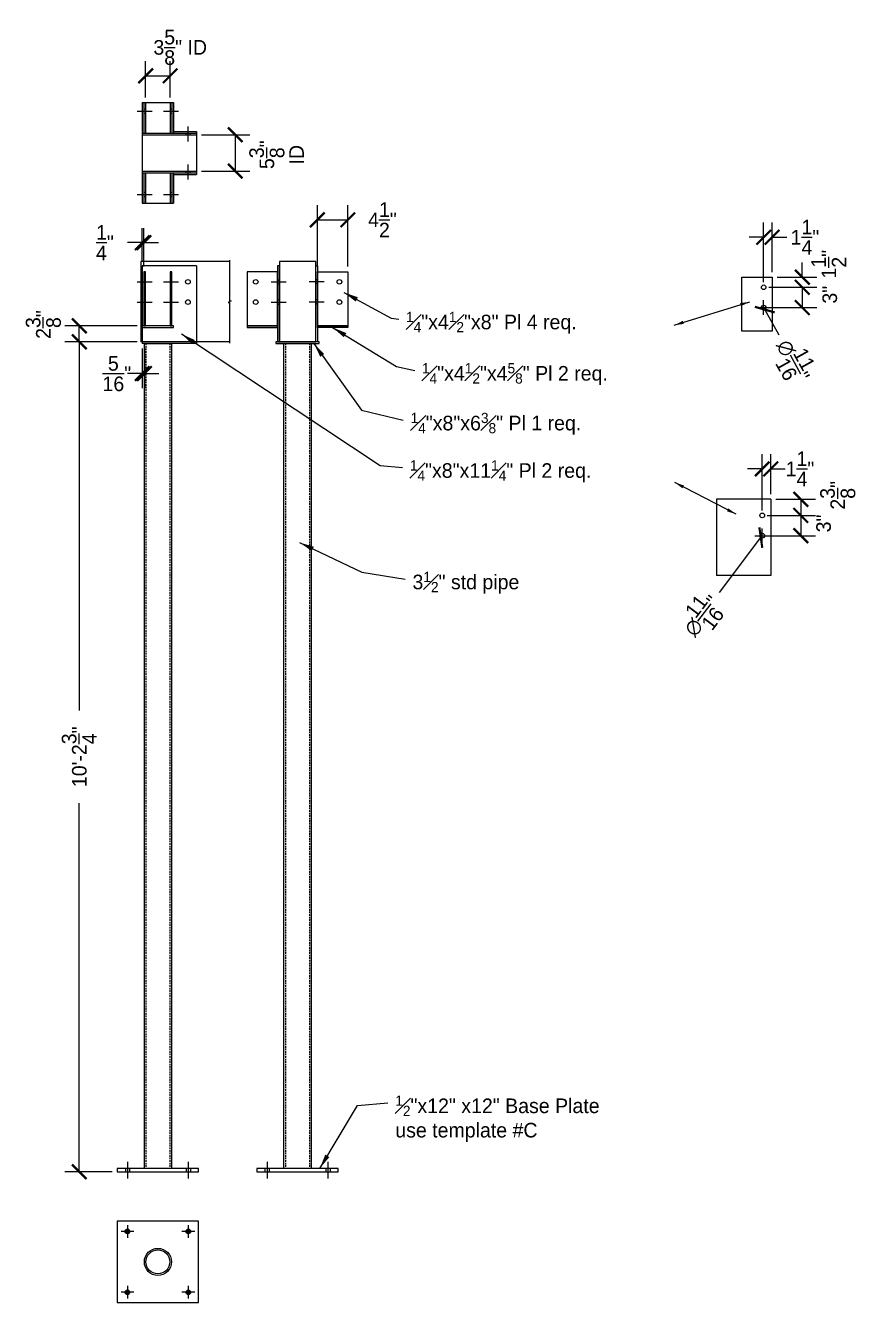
# Model space of a CAD drawing. Extents: x 252 to 458, y -85 to 309.
# Drawn here: x 335.5 to 458.2, y 120.5 to 309.3 of the extents above; entities that cross this region are included whole.
import ezdxf

# ---------------------------------------------------------------- set-up
doc = ezdxf.new("R2010")
doc.units = 0
doc.header["$MEASUREMENT"] = 0
doc.linetypes.add('HIDDEN', pattern=[0.375, 0.25, -0.125])
doc.layers.get('0').update_dxf_attribs({"linetype": 'CONTINUOUS'})
doc.layers.get('DEFPOINTS').update_dxf_attribs({"linetype": 'CONTINUOUS'})
doc.layers.add('DETSHT', color=7, linetype='CONTINUOUS')
doc.layers.add('Dims', color=5, linetype='CONTINUOUS', lineweight=20)
doc.layers.add('Wood', color=4, linetype='CONTINUOUS', lineweight=0)
doc.dimstyles.new('Dims', dxfattribs={"dimscale": 12, "dimtxt": 0.18, "dimasz": 0.18, "dimexe": 0.18, "dimexo": 0.0625, "dimgap": 0.09, "dimtad": 0, "dimdec": 4, "dimzin": 0, "dimdsep": 46, "dimlunit": 4, "dimtxsty": 'Standard', "dimblk": 'ARCHTICK', "dimcen": 0.09, "dimclrt": 2, "dimazin": 0, "dimtfac": 1, "dimtdec": 4, "dimtofl": 0, "dimtmove": 1, "dimatfit": 3, "dimfxl": 1, "dimtolj": 1, "dimtzin": 0, "dimarcsym": 0})

# ---------------------------------------------------------------- blocks, each defined once
blk = doc.blocks.new('_ArchTick')
at = {"color": 0, "linetype": 'ByBlock', "const_width": 0.15}
blk.add_lwpolyline([(-0.5, -0.5), (0.5, 0.5)], dxfattribs=at)
blk = doc.blocks.new('*D97')
at = {"layer": 'DEFPOINTS', "color": 0}
for p in [(352.73, 262.53), (343.42, 139.81), (349.04, 139.81)]:
    blk.add_point(p, dxfattribs=at)
at = {"layer": 'Dims', "color": 0, "lineweight": -2}
for p, q in [((351.98, 262.53), (341.26, 262.53)), ((343.42, 262.53), (343.42, 208.01)), ((343.42, 139.81), (343.42, 194.33)), ((348.29, 139.81), (341.26, 139.81))]:
    blk.add_line(p, q, dxfattribs=at)
at = {"layer": 'Dims', "color": 0, "lineweight": -2, "xscale": 2.16, "yscale": 2.16, "zscale": 2.16}
for p, rotation in [((343.42, 262.53), 90), ((343.42, 139.81), 270)]:
    blk.add_blockref('_ArchTick', p, dxfattribs=dict(at, rotation=rotation))
at = {"layer": 'Dims', "color": 2, "insert": (343.42, 201.17), "char_height": 2.16, "attachment_point": 5, "rotation": 90}
blk.add_mtext('\\A1;10\'-2{\\H1.000000x;\\S3/4;}"', dxfattribs=at)
blk = doc.blocks.new('*D99')
at = {"layer": 'DEFPOINTS', "color": 0}
for p in [(356.85, 301.86), (353.23, 297.9), (356.85, 297.9)]:
    blk.add_point(p, dxfattribs=at)
at = {"layer": 'Dims', "color": 0, "lineweight": -2}
for p, q in [((353.23, 298.65), (353.23, 304.02)), ((356.85, 298.65), (356.85, 304.02)), ((353.23, 301.86), (356.85, 301.86))]:
    blk.add_line(p, q, dxfattribs=at)
at = {"layer": 'Dims', "color": 0, "lineweight": -2, "xscale": 2.16, "yscale": 2.16, "zscale": 2.16, "rotation": 180}
blk.add_blockref('_ArchTick', (353.23, 301.86), dxfattribs=at)
at = {"layer": 'Dims', "color": 0, "lineweight": -2, "xscale": 2.16, "yscale": 2.16, "zscale": 2.16}
blk.add_blockref('_ArchTick', (356.85, 301.86), dxfattribs=at)
at = {"layer": 'Dims', "color": 2, "insert": (358.34, 306.07), "char_height": 2.16, "attachment_point": 5}
blk.add_mtext('\\A1;3{\\H1.000000x;\\S5/8;}" ID', dxfattribs=at)
blk = doc.blocks.new('*D100')
at = {"layer": 'DEFPOINTS', "color": 0}
for p in [(360.73, 293.15), (360.73, 287.77), (366.48, 287.77)]:
    blk.add_point(p, dxfattribs=at)
at = {"layer": 'Dims', "color": 0, "lineweight": -2}
for p, q in [((361.48, 293.15), (368.64, 293.15)), ((366.48, 293.15), (366.48, 287.77)), ((361.48, 287.77), (368.64, 287.77))]:
    blk.add_line(p, q, dxfattribs=at)
at = {"layer": 'Dims', "color": 0, "lineweight": -2, "xscale": 2.16, "yscale": 2.16, "zscale": 2.16}
for p, rotation in [((366.48, 293.15), 90), ((366.48, 287.77), 270)]:
    blk.add_blockref('_ArchTick', p, dxfattribs=dict(at, rotation=rotation))
at = {"layer": 'Dims', "color": 2, "insert": (372.59, 290.19), "char_height": 2.16, "attachment_point": 5, "rotation": 90}
blk.add_mtext('\\A1;5{\\H1.000000x;\\S3/8;}"\\PID', dxfattribs=at)
blk = doc.blocks.new('*D101')
at = {"layer": 'DEFPOINTS', "color": 0}
for p in [(383.12, 280.57), (378.62, 272.9), (383.12, 272.9)]:
    blk.add_point(p, dxfattribs=at)
at = {"layer": 'Dims', "color": 0, "lineweight": -2}
for p, q in [((378.62, 273.65), (378.62, 282.73)), ((383.12, 273.65), (383.12, 282.73)), ((378.62, 280.57), (383.12, 280.57))]:
    blk.add_line(p, q, dxfattribs=at)
at = {"layer": 'Dims', "color": 0, "lineweight": -2, "xscale": 2.16, "yscale": 2.16, "zscale": 2.16, "rotation": 180}
blk.add_blockref('_ArchTick', (378.62, 280.57), dxfattribs=at)
at = {"layer": 'Dims', "color": 0, "lineweight": -2, "xscale": 2.16, "yscale": 2.16, "zscale": 2.16}
blk.add_blockref('_ArchTick', (383.12, 280.57), dxfattribs=at)
at = {"layer": 'Dims', "color": 2, "insert": (388.24, 280.57), "char_height": 2.16, "attachment_point": 5}
blk.add_mtext('\\A1;4{\\H1.000000x;\\S1/2;}"', dxfattribs=at)
blk = doc.blocks.new('*D102')
at = {"layer": 'DEFPOINTS', "color": 0}
for p in [(343.42, 264.9), (352.73, 264.9), (352.73, 262.53)]:
    blk.add_point(p, dxfattribs=at)
at = {"layer": 'Dims', "color": 0, "lineweight": -2}
for p, q in [((351.98, 264.9), (341.26, 264.9)), ((343.42, 262.53), (343.42, 264.9)), ((351.98, 262.53), (341.26, 262.53))]:
    blk.add_line(p, q, dxfattribs=at)
at = {"layer": 'Dims', "color": 0, "lineweight": -2, "xscale": 2.16, "yscale": 2.16, "zscale": 2.16}
for p, rotation in [((343.42, 264.9), 90), ((343.42, 262.53), 270)]:
    blk.add_blockref('_ArchTick', p, dxfattribs=dict(at, rotation=rotation))
at = {"layer": 'Dims', "color": 2, "insert": (338.1, 265.08), "char_height": 2.16, "attachment_point": 5, "rotation": 90}
blk.add_mtext('\\A1;2{\\H1.000000x;\\S3/8;}"', dxfattribs=at)
blk = doc.blocks.new('*D103')
at = {"layer": 'DEFPOINTS', "color": 0}
for p in [(352.73, 262.28), (353.04, 262.28), (352.73, 257.83)]:
    blk.add_point(p, dxfattribs=at)
at = {"layer": 'Dims', "color": 0, "lineweight": -2}
for p, q in [((352.73, 261.53), (352.73, 255.67)), ((353.04, 261.53), (353.04, 255.67)), ((352.73, 257.83), (350.57, 257.83)), ((353.04, 257.83), (355.2, 257.83))]:
    blk.add_line(p, q, dxfattribs=at)
at = {"layer": 'Dims', "color": 0, "lineweight": -2, "xscale": 2.16, "yscale": 2.16, "zscale": 2.16}
blk.add_blockref('_ArchTick', (352.73, 257.83), dxfattribs=at)
at = {"layer": 'Dims', "color": 0, "lineweight": -2, "xscale": 2.16, "yscale": 2.16, "zscale": 2.16, "rotation": 180}
blk.add_blockref('_ArchTick', (353.04, 257.83), dxfattribs=at)
at = {"layer": 'Dims', "color": 2, "insert": (348.97, 257.83), "char_height": 2.16, "attachment_point": 5}
blk.add_mtext('\\A1;{\\H1.000000x;\\S5/16;}"', dxfattribs=at)
blk = doc.blocks.new('*D104')
at = {"layer": 'DEFPOINTS', "color": 0}
for p in [(352.98, 277.19), (352.73, 273.79), (352.98, 272.9)]:
    blk.add_point(p, dxfattribs=at)
at = {"layer": 'Dims', "color": 0, "lineweight": -2}
for p, q in [((352.73, 274.54), (352.73, 279.35)), ((352.98, 273.65), (352.98, 279.35)), ((352.73, 277.19), (350.57, 277.19)), ((352.98, 277.19), (355.14, 277.19))]:
    blk.add_line(p, q, dxfattribs=at)
at = {"layer": 'Dims', "color": 0, "lineweight": -2, "xscale": 2.16, "yscale": 2.16, "zscale": 2.16}
blk.add_blockref('_ArchTick', (352.73, 277.19), dxfattribs=at)
at = {"layer": 'Dims', "color": 0, "lineweight": -2, "xscale": 2.16, "yscale": 2.16, "zscale": 2.16, "rotation": 180}
blk.add_blockref('_ArchTick', (352.98, 277.19), dxfattribs=at)
at = {"layer": 'Dims', "color": 2, "insert": (347.21, 277.19), "char_height": 2.16, "attachment_point": 5}
blk.add_mtext('\\A1;{\\H1.000000x;\\S1/4;}"', dxfattribs=at)
blk = doc.blocks.new('*D105')
at = {"layer": 'DEFPOINTS', "color": 0}
for p in [(444.4, 243.74), (445.65, 239.24), (444.4, 236.86)]:
    blk.add_point(p, dxfattribs=at)
at = {"layer": 'Dims', "color": 0, "lineweight": -2}
for p, q in [((444.4, 237.61), (444.4, 245.9)), ((445.65, 239.99), (445.65, 245.9)), ((444.4, 243.74), (442.24, 243.74)), ((445.65, 243.74), (447.81, 243.74))]:
    blk.add_line(p, q, dxfattribs=at)
at = {"layer": 'Dims', "color": 0, "lineweight": -2, "xscale": 2.16, "yscale": 2.16, "zscale": 2.16}
blk.add_blockref('_ArchTick', (444.4, 243.74), dxfattribs=at)
at = {"layer": 'Dims', "color": 0, "lineweight": -2, "xscale": 2.16, "yscale": 2.16, "zscale": 2.16, "rotation": 180}
blk.add_blockref('_ArchTick', (445.65, 243.74), dxfattribs=at)
at = {"layer": 'Dims', "color": 2, "insert": (449.98, 243.74), "char_height": 2.16, "attachment_point": 5}
blk.add_mtext('\\A1;1{\\H1.000000x;\\S1/4;}"', dxfattribs=at)
blk = doc.blocks.new('*D106')
at = {"layer": 'DEFPOINTS', "color": 0}
for p in [(445.65, 239.24), (444.4, 236.86), (450.11, 236.86)]:
    blk.add_point(p, dxfattribs=at)
at = {"layer": 'Dims', "color": 0, "lineweight": -2}
for p, q in [((446.4, 239.24), (452.27, 239.24)), ((450.11, 239.24), (450.11, 236.86)), ((445.15, 236.86), (452.27, 236.86))]:
    blk.add_line(p, q, dxfattribs=at)
at = {"layer": 'Dims', "color": 0, "lineweight": -2, "xscale": 2.16, "yscale": 2.16, "zscale": 2.16}
for p, rotation in [((450.11, 239.24), 90), ((450.11, 236.86), 270)]:
    blk.add_blockref('_ArchTick', p, dxfattribs=dict(at, rotation=rotation))
at = {"layer": 'Dims', "color": 2, "insert": (455.56, 239.83), "char_height": 2.16, "attachment_point": 5, "rotation": 90}
blk.add_mtext('\\A1;2{\\H1.000000x;\\S3/8;}"', dxfattribs=at)
blk = doc.blocks.new('*D107')
at = {"layer": 'DEFPOINTS', "color": 0}
for p in [(444.4, 236.86), (444.4, 233.86), (450.11, 233.86)]:
    blk.add_point(p, dxfattribs=at)
at = {"layer": 'Dims', "color": 0, "lineweight": -2}
for p, q in [((445.15, 236.86), (452.27, 236.86)), ((450.11, 236.86), (450.11, 233.86)), ((445.15, 233.86), (452.27, 233.86))]:
    blk.add_line(p, q, dxfattribs=at)
at = {"layer": 'Dims', "color": 0, "lineweight": -2, "xscale": 2.16, "yscale": 2.16, "zscale": 2.16}
for p, rotation in [((450.11, 236.86), 90), ((450.11, 233.86), 270)]:
    blk.add_blockref('_ArchTick', p, dxfattribs=dict(at, rotation=rotation))
at = {"layer": 'Dims', "color": 2, "insert": (453.48, 235.67), "char_height": 2.16, "attachment_point": 5, "rotation": 90}
blk.add_mtext('\\A1;3"', dxfattribs=at)
blk = doc.blocks.new('*D108')
at = {"layer": 'DEFPOINTS', "color": 0}
for p in [(444.61, 234.13), (444.19, 233.58)]:
    blk.add_point(p, dxfattribs=at)
at = {"layer": 'Dims', "color": 0, "lineweight": -2}
for p, q in [((444.4, 232.78), (444.4, 234.94)), ((438.1, 225.48), (444.19, 233.58)), ((443.32, 233.86), (445.48, 233.86))]:
    blk.add_line(p, q, dxfattribs=at)
at = {"layer": 'Dims', "color": 0, "lineweight": -2, "xscale": 2.16, "yscale": 2.16, "zscale": 2.16, "rotation": 53.06346193309736}
blk.add_blockref('_ArchTick', (444.19, 233.58), dxfattribs=at)
at = {"layer": 'Dims', "color": 2, "insert": (435.5, 222.03), "char_height": 2.16, "attachment_point": 5, "rotation": 53.0635}
blk.add_mtext('\\A1;∅{\\H1.000000x;\\S11/16;}"', dxfattribs=at)
blk = doc.blocks.new('arrown')
blk.add_solid([(3, -0.5), (3, 0.5), (0, 0)])
blk = doc.blocks.new('*D110')
at = {"layer": 'DEFPOINTS', "color": 0}
for p in [(444.61, 277.99), (445.86, 272.09), (444.61, 270.59)]:
    blk.add_point(p, dxfattribs=at)
at = {"layer": 'Dims', "color": 0, "lineweight": -2}
for p, q in [((444.61, 271.34), (444.61, 280.15)), ((445.86, 272.84), (445.86, 280.15)), ((444.61, 277.99), (442.45, 277.99)), ((445.86, 277.99), (448.02, 277.99))]:
    blk.add_line(p, q, dxfattribs=at)
at = {"layer": 'Dims', "color": 0, "lineweight": -2, "xscale": 2.16, "yscale": 2.16, "zscale": 2.16}
blk.add_blockref('_ArchTick', (444.61, 277.99), dxfattribs=at)
at = {"layer": 'Dims', "color": 0, "lineweight": -2, "xscale": 2.16, "yscale": 2.16, "zscale": 2.16, "rotation": 180}
blk.add_blockref('_ArchTick', (445.86, 277.99), dxfattribs=at)
at = {"layer": 'Dims', "color": 2, "insert": (450.71, 277.99), "char_height": 2.16, "attachment_point": 5}
blk.add_mtext('\\A1;1{\\H1.000000x;\\S1/4;}"', dxfattribs=at)
blk = doc.blocks.new('*D111')
at = {"layer": 'DEFPOINTS', "color": 0}
for p in [(445.86, 272.09), (444.61, 270.59), (450.32, 270.59)]:
    blk.add_point(p, dxfattribs=at)
at = {"layer": 'Dims', "color": 0, "lineweight": -2}
for p, q in [((450.32, 272.09), (450.32, 274.25)), ((446.61, 272.09), (452.48, 272.09)), ((445.36, 270.59), (452.48, 270.59)), ((450.32, 270.59), (450.32, 268.43))]:
    blk.add_line(p, q, dxfattribs=at)
at = {"layer": 'Dims', "color": 0, "lineweight": -2, "xscale": 2.16, "yscale": 2.16, "zscale": 2.16}
for p, rotation in [((450.32, 272.09), 270), ((450.32, 270.59), 90)]:
    blk.add_blockref('_ArchTick', p, dxfattribs=dict(at, rotation=rotation))
at = {"layer": 'Dims', "color": 2, "insert": (454.25, 274), "char_height": 2.16, "attachment_point": 5, "rotation": 90}
blk.add_mtext('\\A1;1{\\H1.000000x;\\S1/2;}"', dxfattribs=at)
blk = doc.blocks.new('*D112')
at = {"layer": 'DEFPOINTS', "color": 0}
for p in [(444.61, 270.59), (444.61, 267.59), (450.32, 267.59)]:
    blk.add_point(p, dxfattribs=at)
at = {"layer": 'Dims', "color": 0, "lineweight": -2}
for p, q in [((445.36, 270.59), (452.48, 270.59)), ((450.32, 270.59), (450.32, 267.59)), ((445.36, 267.59), (452.48, 267.59))]:
    blk.add_line(p, q, dxfattribs=at)
at = {"layer": 'Dims', "color": 0, "lineweight": -2, "xscale": 2.16, "yscale": 2.16, "zscale": 2.16}
for p, rotation in [((450.32, 270.59), 90), ((450.32, 267.59), 270)]:
    blk.add_blockref('_ArchTick', p, dxfattribs=dict(at, rotation=rotation))
at = {"layer": 'Dims', "color": 2, "insert": (454.39, 269.49), "char_height": 2.16, "attachment_point": 5, "rotation": 90}
blk.add_mtext('\\A1;3"', dxfattribs=at)
blk = doc.blocks.new('*D113')
at = {"layer": 'DEFPOINTS', "color": 0}
for p in [(444.44, 267.89), (444.78, 267.29)]:
    blk.add_point(p, dxfattribs=at)
at = {"layer": 'Dims', "color": 0, "lineweight": -2}
for p, q in [((444.61, 266.51), (444.61, 268.67)), ((443.53, 267.59), (445.69, 267.59)), ((446.89, 263.52), (444.78, 267.29))]:
    blk.add_line(p, q, dxfattribs=at)
at = {"layer": 'Dims', "color": 0, "lineweight": -2, "xscale": 2.16, "yscale": 2.16, "zscale": 2.16, "rotation": 119.2248975501402}
blk.add_blockref('_ArchTick', (444.78, 267.29), dxfattribs=at)
at = {"layer": 'Dims', "color": 2, "insert": (449, 259.75), "char_height": 2.16, "attachment_point": 5, "rotation": 299.2249}
blk.add_mtext('\\A1;∅{\\H1.000000x;\\S11/16;}"', dxfattribs=at)

msp = doc.modelspace()

# ---------------------------------------------------------------- linework, layer by layer
at = {"layer": 'DETSHT', "color": 7, "linetype": 'Continuous'}
for p, q in [((351.99466, 296.64677), (354.21316, 296.64677)), ((355.86966, 296.64677), (358.08816, 296.64677)), ((359.47891, 294.38102), (359.47891, 292.16252)), ((359.47891, 288.75602), (359.47891, 286.53752)), ((354.21316, 284.27177), (351.99466, 284.27177)), ((358.08816, 284.27177), (355.86966, 284.27177)), ((351.99466, 271.40057), (354.21316, 271.40057)), ((355.86966, 271.40057), (358.08816, 271.40057)), ((371.76524, 271.40057), (373.98374, 271.40057)), ((379.60874, 271.40057), (377.39024, 271.40057)), ((351.99466, 268.40057), (354.21316, 268.40057)), ((355.86966, 268.40057), (358.08816, 268.40057)), ((371.76524, 268.40057), (373.98374, 268.40057)), ((379.60874, 268.40057), (377.39024, 268.40057)), ((350.54141, 141.28964), (350.54141, 138.82113)), ((359.54141, 141.28964), (359.54141, 138.82113)), ((371.18699, 141.28964), (371.18699, 138.82113)), ((380.18699, 141.28964), (380.18699, 138.82113)), ((351.47891, 130.98234), (349.60391, 130.98234)), ((350.54141, 131.91984), (350.54141, 130.04484)), ((360.47891, 130.98234), (358.60391, 130.98234)), ((359.54141, 131.91984), (359.54141, 130.04484)), ((350.54141, 122.91984), (350.54141, 121.04484)), ((359.54141, 122.91984), (359.54141, 121.04484)), ((351.47891, 121.98234), (349.60391, 121.98234)), ((360.47891, 121.98234), (358.60391, 121.98234))]:
    msp.add_line(p, q, dxfattribs=at)
at = {"layer": 'DETSHT'}
for p, q in [((352.72891, 297.89677), (352.72891, 283.02177)), ((352.72891, 297.89677), (357.35391, 297.89677)), ((352.97891, 297.89677), (352.97891, 293.39677)), ((353.22891, 297.89677), (353.22891, 293.39677)), ((356.85391, 297.89677), (356.85391, 293.39677)), ((357.10391, 297.89677), (357.10391, 293.39677)), ((357.35391, 297.89677), (357.35391, 293.39677)), ((352.72891, 293.39677), (360.72891, 293.39677)), ((352.72891, 293.14677), (360.72891, 293.14677)), ((357.35391, 293.64677), (360.72891, 293.64677)), ((360.72891, 293.64677), (360.72891, 287.27177)), ((352.72891, 287.77177), (360.72891, 287.77177)), ((352.72891, 287.52177), (360.72891, 287.52177)), ((352.97891, 287.52177), (352.97891, 283.02177)), ((353.22891, 287.52177), (353.22891, 283.02177)), ((356.85391, 287.52177), (356.85391, 283.02177)), ((357.10391, 287.52177), (357.10391, 283.02177)), ((357.35391, 287.52177), (357.35391, 283.02177)), ((357.35391, 287.27177), (360.72891, 287.27177)), ((352.72891, 283.02177), (357.35391, 283.02177)), ((360.72891, 273.78725), (352.72891, 273.78725)), ((352.72891, 273.78725), (352.72891, 262.27557)), ((360.72891, 273.78725), (360.72891, 262.27557)), ((360.72891, 262.52557), (352.72891, 262.52557)), ((360.72891, 262.27557), (352.72891, 262.27557)), ((445.6487, 239.24391), (437.6487, 239.24391)), ((437.6487, 239.24391), (437.6487, 227.98223)), ((445.6487, 239.24391), (445.6487, 227.98223)), ((445.6487, 227.98223), (437.6487, 227.98223))]:
    msp.add_line(p, q, dxfattribs=at)
at = {"layer": 'DETSHT', "color": 2, "linetype": 'Continuous'}
for p, q in [((352.97891, 296.95927), (353.22891, 296.95927)), ((356.85391, 296.95927), (357.10391, 296.95927)), ((352.97891, 296.33427), (353.22891, 296.33427)), ((356.85391, 296.33427), (357.10391, 296.33427)), ((359.16641, 293.39677), (359.16641, 293.14677)), ((359.79141, 293.39677), (359.79141, 293.14677)), ((359.16641, 287.77177), (359.16641, 287.52177)), ((359.79141, 287.77177), (359.79141, 287.52177)), ((353.22891, 284.58427), (352.97891, 284.58427)), ((353.22891, 283.95927), (352.97891, 283.95927)), ((357.10391, 284.58427), (356.85391, 284.58427)), ((357.10391, 283.95927), (356.85391, 283.95927)), ((352.97891, 271.71307), (353.22891, 271.71307)), ((352.97891, 271.08807), (353.22891, 271.08807)), ((356.85391, 271.71307), (357.10391, 271.71307)), ((356.85391, 271.08807), (357.10391, 271.08807)), ((372.74949, 271.71307), (372.99949, 271.71307)), ((372.74949, 271.08807), (372.99949, 271.08807)), ((378.62449, 271.71307), (378.37449, 271.71307)), ((378.62449, 271.08807), (378.37449, 271.08807)), ((352.97891, 268.71307), (353.22891, 268.71307)), ((356.85391, 268.71307), (357.10391, 268.71307)), ((372.74949, 268.71307), (372.99949, 268.71307)), ((378.62449, 268.71307), (378.37449, 268.71307)), ((352.97891, 268.08807), (353.22891, 268.08807)), ((356.85391, 268.08807), (357.10391, 268.08807)), ((372.74949, 268.08807), (372.99949, 268.08807)), ((378.62449, 268.08807), (378.37449, 268.08807)), ((350.22891, 140.30538), (350.22891, 139.80538)), ((350.85391, 140.30538), (350.85391, 139.80538)), ((359.22891, 140.30538), (359.22891, 139.80538)), ((359.85391, 140.30538), (359.85391, 139.80538)), ((370.87449, 140.30538), (370.87449, 139.80538)), ((371.49949, 140.30538), (371.49949, 139.80538)), ((379.87449, 140.30538), (379.87449, 139.80538)), ((380.49949, 140.30538), (380.49949, 139.80538))]:
    msp.add_line(p, q, dxfattribs=at)
at = {"layer": 'DETSHT', "color": 7, "linetype": 'HIDDEN'}
for p, q in [((353.26741, 262.27557), (353.26741, 140.30538)), ((356.81541, 262.27557), (356.81541, 140.30538)), ((373.91299, 262.27557), (373.91299, 140.30538)), ((377.46099, 262.27557), (377.46099, 140.30538))]:
    msp.add_line(p, q, dxfattribs=at)
at = {"layer": 'DETSHT'}
for points in [[(372.74949, 262.52557), (372.99949, 262.52557), (372.99949, 273.78725), (372.74949, 273.78725)], [(378.62449, 262.52557), (378.37449, 262.52557), (378.37449, 273.78725), (378.62449, 273.78725)], [(352.97891, 272.90057), (352.97891, 264.90057), (353.22891, 264.90057), (353.22891, 272.90057)], [(356.85391, 272.90057), (356.85391, 264.90057), (357.10391, 264.90057), (357.10391, 272.90057)], [(368.24949, 272.90057), (368.24949, 264.90057), (372.74949, 264.90057), (372.74949, 272.90057)], [(383.12449, 272.90057), (383.12449, 264.90057), (378.62449, 264.90057), (378.62449, 272.90057)], [(445.86128, 272.08653), (445.86128, 264.08653), (441.36128, 264.08653), (441.36128, 272.08653)], [(352.72891, 264.65057), (357.35391, 264.65057), (357.35391, 264.90057), (352.72891, 264.90057)], [(368.24949, 264.65057), (372.74949, 264.65057), (372.74949, 264.90057), (368.24949, 264.90057)], [(383.12449, 264.65057), (378.62449, 264.65057), (378.62449, 264.90057), (383.12449, 264.90057)], [(372.49949, 262.27557), (378.87449, 262.27557), (378.87449, 262.52557), (372.49949, 262.52557)], [(349.04141, 139.80538), (361.04141, 139.80538), (361.04141, 140.30538), (349.04141, 140.30538)], [(369.68699, 139.80538), (381.68699, 139.80538), (381.68699, 140.30538), (369.68699, 140.30538)], [(349.04141, 120.48234), (361.04141, 120.48234), (361.04141, 132.48234), (349.04141, 132.48234)]]:
    msp.add_lwpolyline(points, close=True, dxfattribs=at)
at = {"layer": 'DETSHT', "color": 2, "linetype": 'Continuous'}
for points in [[(357.04141, 262.27557), (357.04141, 140.30538), (353.04141, 140.30538), (353.04141, 262.27557)], [(377.68699, 262.27557), (377.68699, 140.30538), (373.68699, 140.30538), (373.68699, 262.27557)]]:
    msp.add_lwpolyline(points, close=True, dxfattribs=at)
at = {"layer": 'DETSHT', "color": 2, "linetype": 'Continuous', "const_width": 0.3125}
for points in [[(350.38516, 130.98234, 1), (350.69766, 130.98234, 1)], [(359.38516, 130.98234, 1), (359.69766, 130.98234, 1)], [(350.38516, 121.98234, 1), (350.69766, 121.98234, 1)], [(359.38516, 121.98234, 1), (359.69766, 121.98234, 1)]]:
    msp.add_lwpolyline(points, format="xyb", close=True, dxfattribs=at)
at = {"layer": 'DETSHT'}
for centre in [(359.47891, 271.40057), (369.49949, 271.40057), (381.87449, 271.40057), (444.61128, 270.58653), (359.47891, 268.40057), (369.49949, 268.40057), (381.87449, 268.40057), (444.61128, 267.58653), (444.3987, 236.85723), (444.3987, 233.85723), (350.54141, 130.98234), (359.54141, 130.98234), (350.54141, 121.98234), (359.54141, 121.98234)]:
    msp.add_circle(centre, 0.34375, dxfattribs=at)
at = {"layer": 'DETSHT', "color": 1, "linetype": 'Continuous'}
for radius in [2, 1.774]:
    msp.add_circle((355.04141, 126.48234), radius, dxfattribs=at)
at = {"layer": 'Dims', "color": 7, "linetype": 'Continuous'}
for p, q in [((431.36329, 264.98157), (442.54324, 268.4457)), ((440.55913, 237.03084), (431.45711, 241.72772))]:
    msp.add_line(p, q, dxfattribs=at)
at = {"layer": 'Wood'}
for p, q in [((365.64711, 274.40057), (352.54141, 274.40057)), ((352.54141, 274.40057), (352.54141, 262.52557)), ((365.64711, 262.52557), (352.54141, 262.52557))]:
    msp.add_line(p, q, dxfattribs=at)
msp.add_lwpolyline([(365.64711, 274.57774), (365.64711, 268.58118), (365.88333, 268.58118), (365.41089, 268.34496), (365.64711, 268.34496), (365.64711, 262.34841)], dxfattribs=at)
msp.add_lwpolyline([(372.99949, 262.52557), (378.37449, 262.52557), (378.37449, 274.40057), (372.99949, 274.40057)], close=True, dxfattribs=at)

# ---------------------------------------------------------------- block references
at = {"layer": 'Dims', "color": 7, "linetype": 'Continuous', "xscale": 0.47244094488189, "yscale": 0.47244094488189, "zscale": 0.47244094488189}
for p, rotation in [((442.54324, 268.4457), 197.2156972255007), ((431.36329, 264.98157), 17.21569722550074), ((431.45711, 241.72772), 332.7050821570201), ((440.55913, 237.03084), 152.7050821570201)]:
    msp.add_blockref('arrown', p, dxfattribs=dict(at, rotation=rotation))

# ---------------------------------------------------------------- texts
at = {"layer": 'Dims', "color": 2, "char_height": 2.16, "attachment_point": 1}
for s, insert in [('\\A1;{\\H0.7x;\\S1#4;}"x4{\\H0.7x;\\S1#2;}"x8" Pl 4 req.', (391.73156, 266.96995)), ('\\A1;{\\H0.7x;\\S1#4;}"x4{\\H0.7x;\\S1#2;}"x4{\\H0.7x;\\S5#8;}" Pl 2 req.', (394.08975, 259.38207)), ('\\A1;{\\H0.7x;\\S1#4;}"x8"x6{\\H0.7x;\\S3#8;}" Pl 1 req.', (392.40397, 252.02812)), ('\\A1;{\\H0.7x;\\S1#4;}"x8"x11{\\H0.7x;\\S1#4;}" Pl 2 req.', (392.29948, 245.00981)), ('\\A1;3{\\H0.7x;\\S1#2;}" std pipe', (392.68597, 228.52894)), ('\\A1;{\\H0.7x;\\S1#2;}"x12" x12" Base Plate\\Puse template #C', (390.14161, 151.07331))]:
    msp.add_mtext(s, dxfattribs=dict(at, insert=insert))

# ---------------------------------------------------------------- dimensions: what is measured, and where the dimension line sits
at = {"layer": 'Dims'}
dim = msp.add_linear_dim(base=(356.85391, 301.86031), p1=(353.22891, 297.89677), p2=(356.85391, 297.89677), text='<> ID', dimstyle='Dims', dxfattribs=at)
dim.commit()
dim.dimension.update_dxf_attribs({"geometry": '*D99', "text_midpoint": (358.34358, 306.07463), "dimtype": 160})
dim = msp.add_linear_dim(base=(366.48411, 287.77177), p1=(360.72891, 293.14677), p2=(360.72891, 287.77177), angle=90, text='<>\\PID', dimstyle='Dims', dxfattribs=at)
dim.commit()
dim.dimension.update_dxf_attribs({"geometry": '*D100', "text_midpoint": (372.58995, 290.1872), "dimtype": 160})
for base, p1, p2, picture, middle in [((383.12449, 280.56864), (378.62449, 272.90057), (383.12449, 272.90057), '*D101', (388.24241, 280.56864)), ((352.97891, 277.19222), (352.72891, 273.78725), (352.97891, 272.90057), '*D104', (347.21273, 277.19222)), ((444.61128, 277.98963), (445.86128, 272.08653), (444.61128, 270.58653), '*D110', (450.70878, 277.98963)), ((352.72891, 257.83182), (353.04141, 262.27557), (352.72891, 262.27557), '*D103', (348.97248, 257.83182)), ((444.3987, 243.73802), (445.6487, 239.24391), (444.3987, 236.85723), '*D105', (449.97901, 243.73802))]:
    dim = msp.add_linear_dim(base=base, p1=p1, p2=p2, dimstyle='Dims', dxfattribs=at)
    dim.commit()
    dim.dimension.update_dxf_attribs({"geometry": picture, "text_midpoint": middle, "dimtype": 160})
for base, p1, p2, picture, middle in [((450.32005, 270.58653), (445.86128, 272.08653), (444.61128, 270.58653), '*D111', (454.25005, 274.00302)), ((450.32005, 267.58653), (444.61128, 270.58653), (444.61128, 267.58653), '*D112', (454.39105, 269.49472)), ((343.4171, 264.90057), (352.72891, 262.52557), (352.72891, 264.90057), '*D102', (338.09561, 265.0833)), ((450.10503, 236.85723), (445.6487, 239.24391), (444.3987, 236.85723), '*D106', (455.56017, 239.82769)), ((450.10503, 233.85723), (444.3987, 236.85723), (444.3987, 233.85723), '*D107', (453.48087, 235.67277))]:
    dim = msp.add_linear_dim(base=base, p1=p1, p2=p2, angle=90, dimstyle='Dims', dxfattribs=at)
    dim.commit()
    dim.dimension.update_dxf_attribs({"geometry": picture, "text_midpoint": middle, "dimtype": 160})
dim = msp.add_diameter_dim_2p(p1=(444.44345, 267.88652), p2=(444.77912, 267.28654), dimstyle='Dims', dxfattribs=at)
dim.commit()
dim.dimension.update_dxf_attribs({"geometry": '*D113', "text_midpoint": (448.9975, 259.74632)})
dim = msp.add_linear_dim(base=(343.4171, 139.80538), p1=(352.72891, 262.52557), p2=(349.04141, 139.80538), angle=90, dimstyle='Dims', dxfattribs=at)
dim.commit()
dim.dimension.update_dxf_attribs({"geometry": '*D97', "text_midpoint": (343.4171, 201.16548)})
dim = msp.add_diameter_dim_2p(p1=(444.60527, 234.13199), p2=(444.19213, 233.58247), dimstyle='Dims', dxfattribs=at)
dim.commit()
dim.dimension.update_dxf_attribs({"geometry": '*D108', "text_midpoint": (435.50304, 222.02504), "dimtype": 163})

# ---------------------------------------------------------------- leaders
at = {"layer": 'Dims', "annotation_type": 0, "has_hookline": 1, "hookline_direction": 0}
for points, text_width in [([(382.54626, 269.82858), (389.54629, 266.03719), (390.65156, 265.88995)], 36.36), ([(380.87449, 264.65057), (390.29793, 258.86264), (393.00975, 258.30207)], 39.384), ([(358.51434, 263.68713), (387.89228, 244.24146), (391.21948, 243.92981)], 37.08), ([(378.08438, 262.27557), (385.15103, 252.41657), (391.32397, 250.94812)], 36.144), ([(375.99258, 232.84318), (385.18551, 228.46947), (391.60597, 227.44894)], 23.4), ([(378.97595, 140.30538), (384.55634, 149.5841), (389.06161, 149.99331)], 42.48)]:
    msp.add_leader(points, dimstyle='Dims', override={"dimgap": 0.09, "dimtad": 0}, dxfattribs=dict(at, text_width=text_width))

doc.saveas('drawing.dxf')
